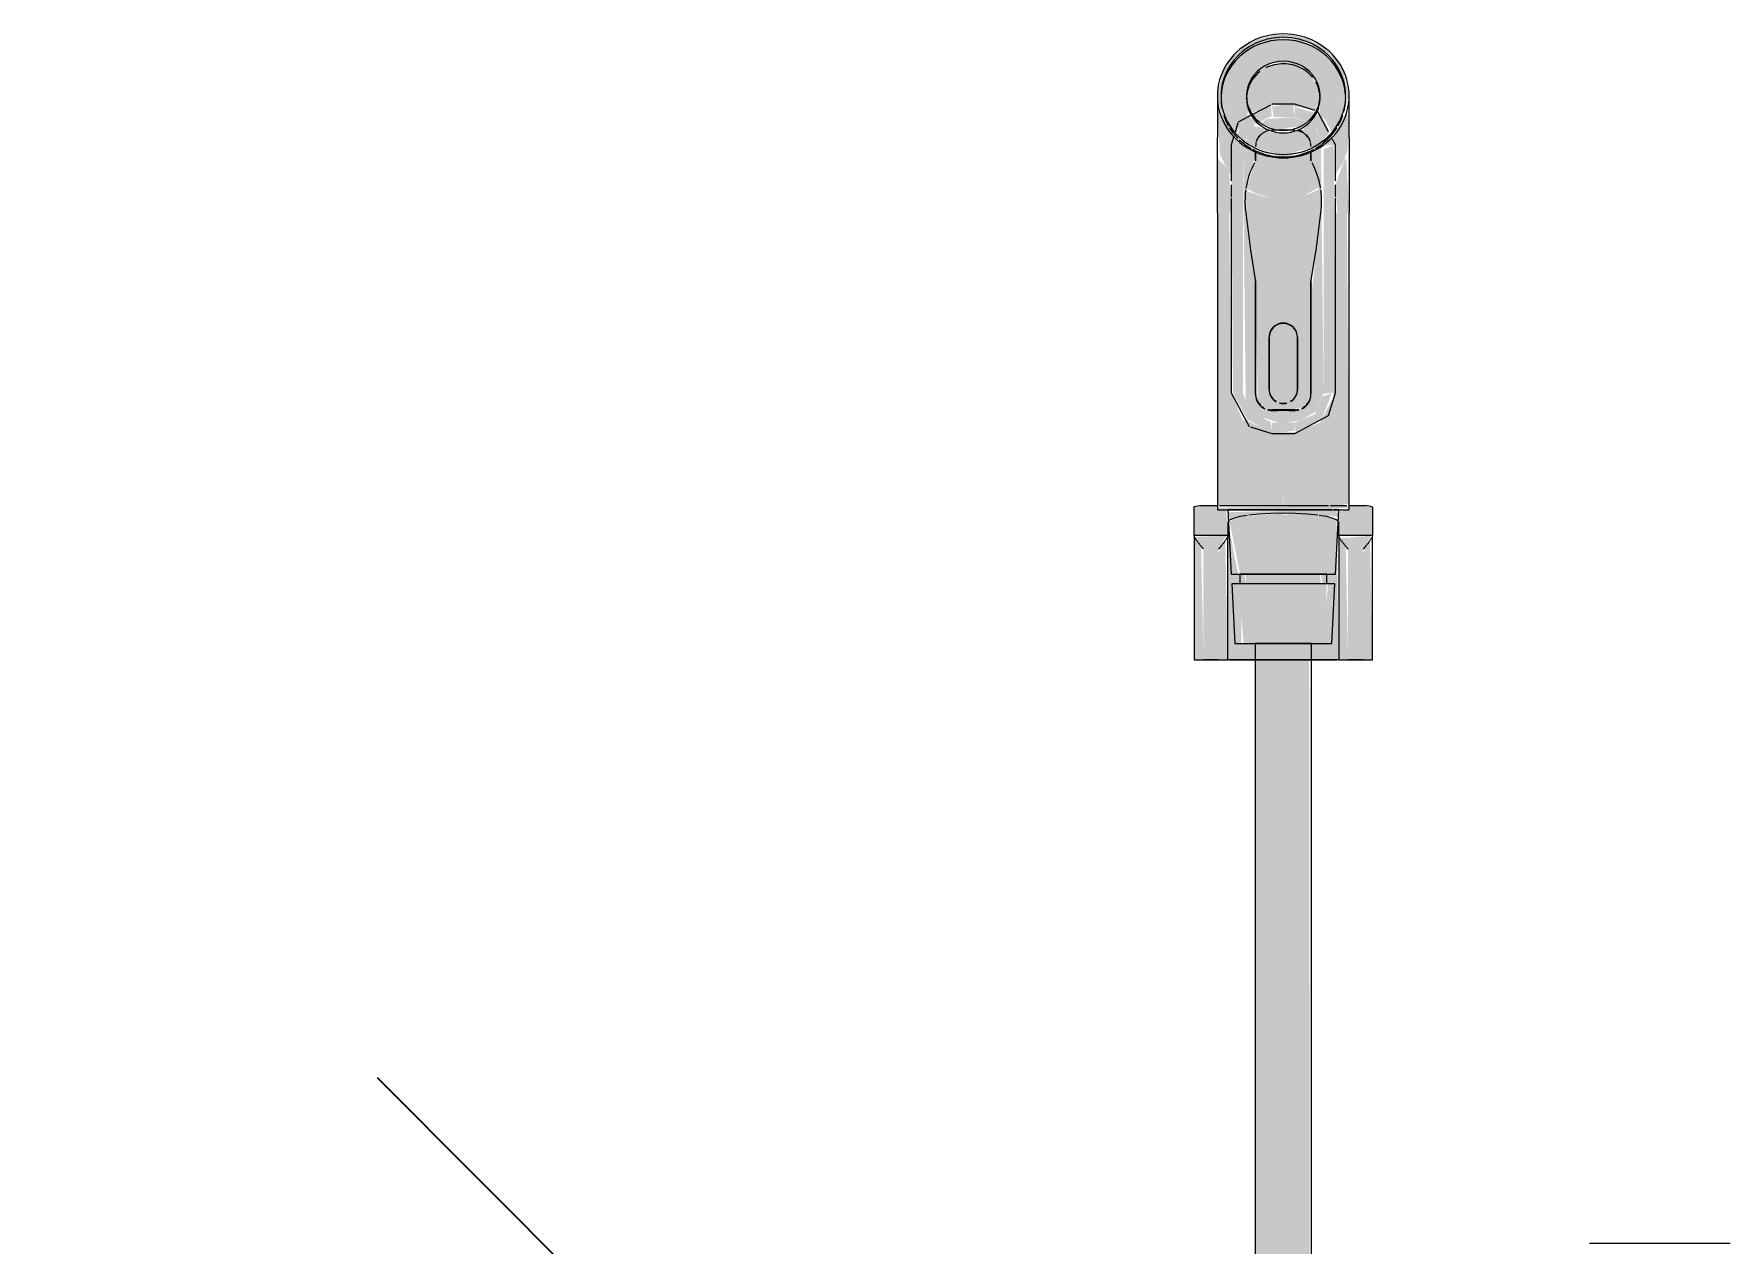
# Model space of a CAD drawing. Header units: metres. Extents: x 147 to 427, y -16 to 162.
# Drawn here: x 390.6905 to 391.0509, y 0.5443 to 0.8011 of the extents above; entities that cross this region are included whole.
import ezdxf

# ---------------------------------------------------------------- set-up
doc = ezdxf.new("R2010")
doc.units = ezdxf.units.M
for name, color, linetype, lineweight in [('A-ANNO-DIMS', 7, 'Continuous', 5), ('A-ANNO-DIMS-50', 7, 'Continuous', 5), ('P-SANR-FIXT', 7, 'Continuous', 5)]:
    doc.layers.add(name, color=color, linetype=linetype, lineweight=lineweight)
doc.styles.add('Century Gothic', font='GOTHIC.TTF', dxfattribs={"height": 0.05})
doc.dimstyles.new('Setores_1_mm', dxfattribs={"dimscale": 0.3048, "dimtxt": 0.052208, "dimasz": 0.520833, "dimexe": 0.393701, "dimexo": 0.246063, "dimgap": 0.287073, "dimtad": 1, "dimrnd": 0.01, "dimzin": 0, "dimdsep": 46, "dimtxsty": 'Century Gothic', "dimblk1": 'OBLIQUE', "dimblk2": 'OBLIQUE', "dimsah": 1, "dimcen": 0.09, "dimazin": 0, "dimtfac": 1, "dimtdec": 4, "dimtix": 1, "dimtmove": 0, "dimatfit": 3, "dimfxl": 1, "dimtvp": 1, "dimtolj": 1, "dimtzin": 0, "dimarcsym": 2})

# ---------------------------------------------------------------- blocks, each defined once
blk = doc.blocks.new('UT_Ducha higiênica - UT_Ducha higiênica-V227-HH')
at = {"layer": 'P-SANR-FIXT', "true_color": 0xf0f1f7, "transparency": 33554598}
h = blk.add_hatch(color=7, dxfattribs=at)
h.paths.add_polyline_path([(-162.22966, 0.77477), (-162.22425, 0.77591), (-162.22707, 0.7753), (-162.23168, 0.77523), (-162.23429, 0.77587), (-162.23085, 0.77492)])
h.paths.add_polyline_path([(-162.23997, 0.77913), (-162.23999, 0.77981), (-162.24178, 0.7827), (-162.24257, 0.78509), (-162.2427, 0.78931), (-162.24236, 0.79133), (-162.24004, 0.79547), (-162.23747, 0.79783), (-162.2344, 0.79943), (-162.23168, 0.80011), (-162.22764, 0.80011), (-162.22464, 0.79932), (-162.22132, 0.79745), (-162.21976, 0.79606), (-162.21797, 0.79363), (-162.21662, 0.78931), (-162.21643, 0.78741), (-162.21754, 0.7827), (-162.21566, 0.78793), (-162.21688, 0.79301), (-162.2182, 0.79532), (-162.22108, 0.79818), (-162.22425, 0.79994), (-162.22764, 0.80083), (-162.2317, 0.80083), (-162.23518, 0.79989), (-162.23823, 0.79818), (-162.24039, 0.79621), (-162.24244, 0.79301), (-162.24347, 0.78931), (-162.24359, 0.78741), (-162.24244, 0.78284), (-162.24064, 0.77995), (-162.23999, 0.77915)])
h.paths.add_polyline_path([(-162.23644, 0.7843), (-162.23168, 0.78599), (-162.226, 0.78551), (-162.22289, 0.78476), (-162.22191, 0.78746), (-162.22211, 0.78886), (-162.22351, 0.79184), (-162.22575, 0.79377), (-162.22966, 0.79475), (-162.23357, 0.79377), (-162.23643, 0.79108), (-162.23742, 0.78776), (-162.23655, 0.78471)])
for points in [[(-162.23902, 0.79621), (-162.23496, 0.7987), (-162.23168, 0.7996), (-162.22764, 0.7996), (-162.22436, 0.7987), (-162.22172, 0.79723), (-162.22623, 0.79994), (-162.23191, 0.80008), (-162.23518, 0.79912), (-162.23747, 0.79783), (-162.23902, 0.79672)], [(-162.22878, 0.78343), (-162.22724, 0.78343), (-162.22764, 0.78599), (-162.23208, 0.78569), (-162.23168, 0.78343), (-162.23079, 0.78343)], [(-162.23512, 0.78218), (-162.23472, 0.78266), (-162.23583, 0.78301), (-162.23518, 0.78222)], [(-162.23261, 0.78068), (-162.22764, 0.78075), (-162.22551, 0.78123), (-162.22508, 0.78222), (-162.22778, 0.78083), (-162.23309, 0.78138), (-162.23279, 0.78075)], [(-162.2242, 0.78218), (-162.22289, 0.78374), (-162.22352, 0.78374), (-162.22425, 0.7822)], [(-162.23799, 0.77788), (-162.23831, 0.77862), (-162.23822, 0.77805)], [(-162.22133, 0.77788), (-162.21952, 0.77957), (-162.21995, 0.77956), (-162.22136, 0.77796)], [(-162.23822, 0.72468), (-162.23822, 0.77731), (-162.24072, 0.77734), (-162.24034, 0.72477), (-162.23887, 0.72468)], [(-162.2211, 0.72468), (-162.2186, 0.72488), (-162.21893, 0.77742), (-162.2211, 0.77664), (-162.2211, 0.72468)], [(-162.22966, 0.7165), (-162.22724, 0.71685), (-162.22724, 0.71856), (-162.23208, 0.71856), (-162.23208, 0.7165), (-162.23058, 0.7165)], [(-162.22232, 0.7), (-162.21566, 0.70048), (-162.21614, 0.70094), (-162.24366, 0.70048), (-162.24318, 0.7), (-162.22239, 0.7)], [(-162.24108, 0.69783), (-162.23798, 0.69872), (-162.23228, 0.69925), (-162.22232, 0.69888), (-162.21812, 0.69858), (-162.21818, 0.7), (-162.24136, 0.69953), (-162.24109, 0.69788)], [(-162.24143, 0.66817), (-162.23566, 0.66817), (-162.23571, 0.67161), (-162.23857, 0.67161), (-162.23857, 0.68434), (-162.23765, 0.68434), (-162.23798, 0.68639), (-162.23926, 0.6865), (-162.24143, 0.69738), (-162.24143, 0.68639)], [(-162.21946, 0.66817), (-162.21789, 0.66817), (-162.21831, 0.69738), (-162.22046, 0.68639), (-162.22167, 0.68639), (-162.22134, 0.68434), (-162.22017, 0.68434), (-162.22124, 0.67161), (-162.22366, 0.67161), (-162.22366, 0.66817), (-162.22008, 0.66817)], [(-162.24862, 0.66817), (-162.24662, 0.66817), (-162.24713, 0.6923), (-162.24862, 0.69391), (-162.24862, 0.69092)], [(-162.24343, 0.66817), (-162.24143, 0.66817), (-162.24198, 0.69351), (-162.24343, 0.69092)], [(-162.21789, 0.66817), (-162.21589, 0.66817), (-162.21641, 0.6923), (-162.21789, 0.69391), (-162.21789, 0.69092)], [(-162.2127, 0.66817), (-162.2107, 0.66817), (-162.21126, 0.69351), (-162.2127, 0.69092)], [(-162.24343, 0.66817), (-162.24343, 0.69166), (-162.24662, 0.69166), (-162.24662, 0.66817)], [(-162.2127, 0.66817), (-162.2127, 0.69166), (-162.21589, 0.69166), (-162.21589, 0.66817)], [(-162.23765, 0.68434), (-162.22966, 0.68434), (-162.22966, 0.68639), (-162.23765, 0.68639)], [(-162.22542, 0.68434), (-162.22167, 0.68434), (-162.22192, 0.68639), (-162.22966, 0.68639), (-162.22964, 0.68434), (-162.22543, 0.68434)]]:
    blk.add_hatch(color=7, dxfattribs=at).paths.add_polyline_path(points)
h = blk.add_hatch(color=7, dxfattribs=at)
h.paths.add_polyline_path([(-162.22966, 0.77549), (-162.22414, 0.77673), (-162.22378, 0.77731), (-162.22425, 0.77903), (-162.22604, 0.78051), (-162.22724, 0.78048), (-162.22966, 0.78007), (-162.23381, 0.78029), (-162.23524, 0.77862), (-162.23554, 0.77687), (-162.23096, 0.77565), (-162.22986, 0.77551)])
h.paths.add_polyline_path([(-162.23966, 0.77992), (-162.23747, 0.7839), (-162.23685, 0.78471), (-162.23747, 0.78741), (-162.23643, 0.7916), (-162.233, 0.7945), (-162.23149, 0.79502), (-162.22623, 0.79447), (-162.22469, 0.79329), (-162.22262, 0.79063), (-162.22185, 0.78741), (-162.22193, 0.78393), (-162.22089, 0.78301), (-162.21933, 0.78032), (-162.21754, 0.78321), (-162.21688, 0.78471), (-162.21669, 0.78931), (-162.21718, 0.79133), (-162.21891, 0.7945), (-162.22172, 0.79723), (-162.22436, 0.7987), (-162.22764, 0.7996), (-162.23168, 0.7996), (-162.23518, 0.79861), (-162.2376, 0.79723), (-162.24041, 0.7945), (-162.24112, 0.79363), (-162.24263, 0.78931), (-162.24282, 0.78741), (-162.24178, 0.78321), (-162.23999, 0.78032)])
h = blk.add_hatch(color=7, dxfattribs=at)
h.paths.add_polyline_path([(-162.22966, 0.77498), (-162.2243, 0.77615), (-162.22658, 0.77587), (-162.23168, 0.77574), (-162.23518, 0.77673), (-162.23064, 0.7751)])
h.paths.add_polyline_path([(-162.2398, 0.77957), (-162.23999, 0.78032), (-162.24178, 0.78321), (-162.2425, 0.78509), (-162.24161, 0.78231), (-162.23999, 0.77981)])
h.paths.add_polyline_path([(-162.21952, 0.77957), (-162.21754, 0.7827), (-162.21677, 0.78495), (-162.21754, 0.78321), (-162.21933, 0.78032), (-162.21966, 0.77992)])
h.paths.add_polyline_path([(-162.23742, 0.78776), (-162.23643, 0.79108), (-162.2335, 0.7938), (-162.22966, 0.79475), (-162.22575, 0.79377), (-162.22289, 0.79108), (-162.22414, 0.79276), (-162.22696, 0.79475), (-162.22764, 0.79502), (-162.23309, 0.79447), (-162.23463, 0.79329), (-162.23692, 0.79048), (-162.23747, 0.78793)])
h = blk.add_hatch(color=7, dxfattribs=at)
h.paths.add_polyline_path([(-162.23822, 0.77731), (-162.23839, 0.77817), (-162.23999, 0.77909), (-162.24039, 0.77742), (-162.23887, 0.77732)])
h.paths.add_polyline_path([(-162.23783, 0.77827), (-162.23576, 0.78192), (-162.23525, 0.7823), (-162.23721, 0.784), (-162.23843, 0.78301), (-162.23937, 0.77956), (-162.23819, 0.77853)])
h.paths.add_polyline_path([(-162.23449, 0.78244), (-162.23208, 0.7837), (-162.23239, 0.78587), (-162.23605, 0.7839), (-162.23469, 0.78262)])
h = blk.add_hatch(color=7, dxfattribs=at)
h.paths.add_polyline_path([(-162.22966, 0.76592), (-162.22966, 0.77477), (-162.23375, 0.7754), (-162.23554, 0.7761), (-162.23571, 0.77367), (-162.23749, 0.76827), (-162.23554, 0.76724), (-162.2324, 0.76625)])
h.paths.add_polyline_path([(-162.24072, 0.7712), (-162.24018, 0.77862), (-162.24039, 0.77964), (-162.24244, 0.78284), (-162.24326, 0.78509), (-162.24366, 0.78452), (-162.24311, 0.77551), (-162.24144, 0.77207)])
h = blk.add_hatch(color=7, dxfattribs=at)
h.paths.add_polyline_path([(-162.22863, 0.71856), (-162.22588, 0.71911), (-162.22266, 0.72091), (-162.2211, 0.72483), (-162.22168, 0.77763), (-162.22378, 0.7754), (-162.22361, 0.77367), (-162.22179, 0.76737), (-162.22206, 0.76009), (-162.22378, 0.74479), (-162.22425, 0.72296), (-162.22615, 0.72143), (-162.22724, 0.72124), (-162.23381, 0.7217), (-162.23507, 0.72296), (-162.23554, 0.72468), (-162.2358, 0.75006), (-162.23761, 0.76478), (-162.23719, 0.76969), (-162.23554, 0.7754), (-162.236, 0.77653), (-162.23822, 0.77731), (-162.23765, 0.7233), (-162.23643, 0.72035), (-162.23069, 0.71856), (-162.22966, 0.71856)])
h.paths.add_polyline_path([(-162.23554, 0.77687), (-162.23507, 0.77903), (-162.23328, 0.78051), (-162.23309, 0.78087), (-162.23643, 0.78164), (-162.23765, 0.77815), (-162.23602, 0.77706)])
h.paths.add_polyline_path([(-162.22378, 0.77687), (-162.22149, 0.77827), (-162.22304, 0.7817), (-162.22425, 0.78214), (-162.22575, 0.78039), (-162.2248, 0.77974), (-162.22388, 0.778), (-162.22378, 0.77716)])
h.paths.add_polyline_path([(-162.23168, 0.78083), (-162.22659, 0.7814), (-162.22475, 0.7824), (-162.22764, 0.78343), (-162.23311, 0.78301), (-162.23426, 0.78222), (-162.23225, 0.78106), (-162.23208, 0.78099)])
h = blk.add_hatch(color=7, dxfattribs=at)
h.paths.add_polyline_path([(-162.22966, 0.76592), (-162.22604, 0.76636), (-162.22182, 0.76861), (-162.22213, 0.76969), (-162.22378, 0.7754), (-162.22425, 0.77591), (-162.228, 0.77498), (-162.22966, 0.77477), (-162.22966, 0.76625)])
h.paths.add_polyline_path([(-162.2186, 0.7712), (-162.21701, 0.77369), (-162.21605, 0.77626), (-162.21566, 0.78135), (-162.21614, 0.78452), (-162.21868, 0.77995), (-162.21914, 0.77862), (-162.2186, 0.77671), (-162.2186, 0.77249)])
h = blk.add_hatch(color=7, dxfattribs=at)
h.paths.add_polyline_path([(-162.2211, 0.77731), (-162.2187, 0.77752), (-162.21993, 0.77908), (-162.2211, 0.77732)])
h.paths.add_polyline_path([(-162.22149, 0.77827), (-162.21976, 0.78017), (-162.22159, 0.7838), (-162.22292, 0.78371), (-162.224, 0.7821), (-162.22265, 0.78106), (-162.22159, 0.7785)])
h.paths.add_polyline_path([(-162.22475, 0.7824), (-162.2236, 0.78361), (-162.22312, 0.78439), (-162.22724, 0.78551), (-162.22724, 0.78343), (-162.22555, 0.78273)])
h = blk.add_hatch(color=7, dxfattribs=at)
h.paths.add_polyline_path([(-162.24364, 0.7631), (-162.24072, 0.7631), (-162.24114, 0.7717), (-162.24208, 0.77316), (-162.24302, 0.77401), (-162.24362, 0.77475), (-162.24362, 0.76625)])
h.paths.add_polyline_path([(-162.23317, 0.7631), (-162.22966, 0.7631), (-162.22966, 0.76592), (-162.23357, 0.76647), (-162.23752, 0.76768), (-162.23749, 0.7631), (-162.23328, 0.7631)])
h = blk.add_hatch(color=7, dxfattribs=at)
h.paths.add_polyline_path([(-162.23554, 0.77635), (-162.23602, 0.77706), (-162.236, 0.77653)])
h.paths.add_polyline_path([(-162.22378, 0.77635), (-162.22133, 0.77788), (-162.22159, 0.7782), (-162.22378, 0.77653)])
h = blk.add_hatch(color=7, dxfattribs=at)
h.paths.add_polyline_path([(-162.22183, 0.7631), (-162.22167, 0.7631), (-162.22183, 0.76827), (-162.22354, 0.76734), (-162.22692, 0.76625), (-162.22966, 0.76592), (-162.22966, 0.7631), (-162.22266, 0.7631)])
h.paths.add_polyline_path([(-162.21754, 0.7631), (-162.21568, 0.7631), (-162.21621, 0.77391), (-162.21649, 0.77487), (-162.2186, 0.76903), (-162.21818, 0.7631), (-162.21778, 0.7631)])
h = blk.add_hatch(color=7, dxfattribs=at)
h.paths.add_polyline_path([(-162.24319, 0.70094), (-162.22966, 0.70094), (-162.22966, 0.7165), (-162.23328, 0.71706), (-162.23831, 0.71913), (-162.24072, 0.72488), (-162.24114, 0.7631), (-162.24364, 0.7631), (-162.24343, 0.70094)])
h.paths.add_polyline_path([(-162.23208, 0.72124), (-162.22966, 0.72124), (-162.22966, 0.7631), (-162.23765, 0.7631), (-162.23554, 0.74479), (-162.23507, 0.72296), (-162.23317, 0.72143), (-162.23228, 0.72126)])
h = blk.add_hatch(color=7, dxfattribs=at)
h.paths.add_polyline_path([(-162.21868, 0.72483), (-162.21899, 0.72466), (-162.21871, 0.72478)])
h.paths.add_polyline_path([(-162.21754, 0.70094), (-162.21566, 0.70142), (-162.21614, 0.7631), (-162.2186, 0.7631), (-162.21901, 0.72403), (-162.22188, 0.71852), (-162.22724, 0.7165), (-162.22966, 0.7165), (-162.22961, 0.70094), (-162.21778, 0.70094)])
h.paths.add_polyline_path([(-162.22848, 0.72124), (-162.22551, 0.7217), (-162.22425, 0.72296), (-162.22378, 0.72468), (-162.22352, 0.75006), (-162.22183, 0.7631), (-162.22966, 0.7631), (-162.22966, 0.72124)])
h = blk.add_hatch(color=7, dxfattribs=at)
h.paths.add_polyline_path([(-162.23208, 0.7163), (-162.23798, 0.71961), (-162.2366, 0.71817), (-162.23228, 0.71638)])
h.paths.add_polyline_path([(-162.23208, 0.7165), (-162.23228, 0.71864), (-162.23666, 0.72091), (-162.23822, 0.72468), (-162.24033, 0.72466), (-162.237, 0.71878), (-162.23228, 0.71659)])
h = blk.add_hatch(color=7, dxfattribs=at)
h.paths.add_polyline_path([(-162.22159, 0.71911), (-162.21933, 0.72474), (-162.22134, 0.7241), (-162.22289, 0.72035), (-162.22724, 0.71856), (-162.22704, 0.71659), (-162.22167, 0.71908)])
h.paths.add_polyline_path([(-162.22724, 0.7163), (-162.22083, 0.71958), (-162.22159, 0.71911), (-162.22704, 0.7164)])
h = blk.add_hatch(color=7, dxfattribs=at)
h.paths.add_polyline_path([(-162.24154, 0.69464), (-162.24143, 0.69464), (-162.24178, 0.7), (-162.24366, 0.70048), (-162.24366, 0.70094), (-162.24862, 0.70061), (-162.24862, 0.69464), (-162.24178, 0.69464)])
h.paths.add_polyline_path([(-162.21764, 0.69464), (-162.2107, 0.69464), (-162.2107, 0.70061), (-162.21566, 0.70094), (-162.21614, 0.7), (-162.21796, 0.69953), (-162.21789, 0.69738), (-162.21778, 0.69464)])
h = blk.add_hatch(color=7, dxfattribs=at)
h.paths.add_polyline_path([(-162.22967, 0.66817), (-162.22966, 0.66817), (-162.22966, 0.68434), (-162.23915, 0.68434), (-162.23808, 0.67161), (-162.23566, 0.67161), (-162.23543, 0.66817), (-162.23067, 0.66817)])
h.paths.add_polyline_path([(-162.23266, 0.68639), (-162.22966, 0.68639), (-162.22966, 0.6993), (-162.23886, 0.69858), (-162.24103, 0.69751), (-162.23886, 0.68639), (-162.23271, 0.68639)])
h = blk.add_hatch(color=7, dxfattribs=at)
h.paths.add_polyline_path([(-162.22447, 0.66817), (-162.22366, 0.66817), (-162.22361, 0.67161), (-162.22075, 0.67161), (-162.22046, 0.68434), (-162.22966, 0.68434), (-162.22966, 0.66817), (-162.22455, 0.66817)])
h.paths.add_polyline_path([(-162.22686, 0.68639), (-162.22006, 0.6865), (-162.21829, 0.69786), (-162.22134, 0.69872), (-162.22704, 0.69925), (-162.22966, 0.69894), (-162.22963, 0.68639), (-162.22704, 0.68639)])
h = blk.add_hatch(color=7, dxfattribs=at)
h.paths.add_polyline_path([(-162.24343, 0.69166), (-162.24178, 0.69453), (-162.24854, 0.69426), (-162.24662, 0.69166)])
h.paths.add_polyline_path([(-162.2127, 0.69166), (-162.21098, 0.69453), (-162.21765, 0.69398), (-162.21589, 0.69166)])
at = {"layer": 'P-SANR-FIXT', "true_color": 0xf4f4f4, "transparency": 33554598}
h = blk.add_hatch(color=7, dxfattribs=at)
h.paths.add_polyline_path([(-162.23566, 0.1), (-162.22366, 0.1), (-162.22421, 0.1875), (-162.23566, 0.1875), (-162.23566, 0.12592)])
h.paths.add_polyline_path([(-162.2249, 0.2125), (-162.22366, 0.2125), (-162.22417, 0.66817), (-162.23566, 0.66817), (-162.23531, 0.2125), (-162.22542, 0.2125)])
at = {"layer": 'P-SANR-FIXT'}
for p, q in [((-162.24366, 0.78793), (-162.24366, 0.77907)), ((-162.23747, 0.78793), (-162.23747, 0.78741)), ((-162.22185, 0.78741), (-162.22185, 0.78793)), ((-162.21566, 0.77907), (-162.21566, 0.78793)), ((-162.23208, 0.78075), (-162.22724, 0.78075)), ((-162.24366, 0.7631), (-162.24366, 0.7)), ((-162.21566, 0.7), (-162.21566, 0.7631)), ((-162.24862, 0.69464), (-162.24862, 0.70061)), ((-162.24662, 0.70094), (-162.24366, 0.70094)), ((-162.24366, 0.7), (-162.22966, 0.7)), ((-162.24143, 0.7), (-162.24072, 0.68639)), ((-162.22966, 0.7), (-162.21566, 0.7)), ((-162.2186, 0.68639), (-162.21789, 0.7)), ((-162.21566, 0.70094), (-162.2127, 0.70094)), ((-162.2107, 0.70061), (-162.2107, 0.69464)), ((-162.24114, 0.69781), (-162.24143, 0.69738)), ((-162.24143, 0.69738), (-162.24143, 0.69464)), ((-162.21789, 0.69738), (-162.21818, 0.69781)), ((-162.21789, 0.69464), (-162.21789, 0.69738)), ((-162.24862, 0.69464), (-162.24862, 0.69459)), ((-162.24862, 0.69464), (-162.24143, 0.69464)), ((-162.24862, 0.69453), (-162.24862, 0.66817)), ((-162.24143, 0.69459), (-162.24143, 0.69464)), ((-162.24143, 0.66817), (-162.24143, 0.69453)), ((-162.21789, 0.69464), (-162.21789, 0.69459)), ((-162.21789, 0.69464), (-162.2107, 0.69464)), ((-162.21789, 0.69453), (-162.21789, 0.66817)), ((-162.2107, 0.69459), (-162.2107, 0.69464)), ((-162.2107, 0.66817), (-162.2107, 0.69453)), ((-162.24072, 0.68639), (-162.22966, 0.68639)), ((-162.23888, 0.68639), (-162.23888, 0.68434)), ((-162.22966, 0.68639), (-162.22008, 0.68639)), ((-162.22044, 0.68434), (-162.22044, 0.68639)), ((-162.22008, 0.68639), (-162.2186, 0.68639)), ((-162.24062, 0.68434), (-162.23995, 0.67161)), ((-162.22966, 0.68434), (-162.24062, 0.68434)), ((-162.2187, 0.68434), (-162.22966, 0.68434)), ((-162.21937, 0.67161), (-162.2187, 0.68434)), ((-162.23995, 0.67161), (-162.22966, 0.67161)), ((-162.23566, 0.67161), (-162.23566, 0.1)), ((-162.22966, 0.67161), (-162.21937, 0.67161)), ((-162.22366, 0.1), (-162.22366, 0.67161)), ((-162.24862, 0.66817), (-162.24662, 0.66817)), ((-162.24343, 0.66817), (-162.24662, 0.66817)), ((-162.24343, 0.66817), (-162.24143, 0.66817)), ((-162.23567, 0.66817), (-162.24143, 0.66817)), ((-162.21789, 0.66817), (-162.22365, 0.66817)), ((-162.21789, 0.66817), (-162.21589, 0.66817)), ((-162.2127, 0.66817), (-162.21589, 0.66817)), ((-162.2127, 0.66817), (-162.2107, 0.66817)), ((-162.16458, 0.54431), (-162.14966, 0.54431)), ((-162.14966, 0.54431), (-162.13474, 0.54431))]:
    blk.add_line(p, q, dxfattribs=at)
at = {"layer": 'P-SANR-FIXT', "color": 253, "true_color": 0x9c9ca0}
for p, q in [((-162.2324, 0.78597), (-162.23609, 0.78401)), ((-162.22724, 0.78614), (-162.23208, 0.78614)), ((-162.22381, 0.78509), (-162.22724, 0.78614)), ((-162.23929, 0.78219), (-162.2399, 0.78021)), ((-162.23646, 0.78382), (-162.23925, 0.78234)), ((-162.22286, 0.78481), (-162.22379, 0.78509)), ((-162.22008, 0.7803), (-162.22241, 0.78467)), ((-162.24016, 0.77936), (-162.24072, 0.77752)), ((-162.2186, 0.77752), (-162.21941, 0.77905)), ((-162.24072, 0.77752), (-162.24072, 0.76988)), ((-162.23554, 0.77731), (-162.23554, 0.77721)), ((-162.23554, 0.77413), (-162.23554, 0.7761)), ((-162.23554, 0.7757), (-162.23554, 0.77413)), ((-162.22378, 0.7761), (-162.22378, 0.77413)), ((-162.22378, 0.77413), (-162.22378, 0.7757)), ((-162.2186, 0.76988), (-162.2186, 0.77752)), ((-162.24072, 0.76903), (-162.24072, 0.76648)), ((-162.2186, 0.76648), (-162.2186, 0.76903)), ((-162.24072, 0.76625), (-162.24072, 0.72488)), ((-162.2186, 0.72488), (-162.2186, 0.76625)), ((-162.23554, 0.74841), (-162.23554, 0.72451)), ((-162.23554, 0.72468), (-162.23554, 0.74841)), ((-162.22378, 0.72451), (-162.22378, 0.74841)), ((-162.22378, 0.74841), (-162.22378, 0.72468)), ((-162.23268, 0.73668), (-162.23268, 0.73659)), ((-162.23268, 0.72567), (-162.23268, 0.73668)), ((-162.23268, 0.73659), (-162.23268, 0.72559)), ((-162.22664, 0.73659), (-162.22664, 0.73668)), ((-162.22664, 0.73668), (-162.22664, 0.72567)), ((-162.22664, 0.72559), (-162.22664, 0.73659)), ((-162.24072, 0.72488), (-162.23691, 0.71773)), ((-162.22724, 0.72124), (-162.23208, 0.72124)), ((-162.23208, 0.72114), (-162.23088, 0.72115)), ((-162.23084, 0.72115), (-162.22966, 0.72116)), ((-162.22966, 0.72116), (-162.22848, 0.72115)), ((-162.22844, 0.72115), (-162.22724, 0.72114)), ((-162.2366, 0.71764), (-162.23208, 0.71626)), ((-162.23208, 0.71626), (-162.22724, 0.71626)), ((-162.24366, 0.7), (-162.24178, 0.7)), ((-162.24318, 0.70094), (-162.2418, 0.70094)), ((-162.24178, 0.70094), (-162.23959, 0.70094)), ((-162.22966, 0.7), (-162.24143, 0.7)), ((-162.23956, 0.70094), (-162.2367, 0.70094)), ((-162.23666, 0.70094), (-162.23333, 0.70094)), ((-162.23328, 0.70094), (-162.22971, 0.70094)), ((-162.21933, 0.7), (-162.22966, 0.7)), ((-162.22961, 0.70094), (-162.22604, 0.70094)), ((-162.22599, 0.70094), (-162.22266, 0.70094)), ((-162.22262, 0.70094), (-162.22008, 0.70094)), ((-162.21973, 0.70094), (-162.21754, 0.70094)), ((-162.21789, 0.7), (-162.21894, 0.7)), ((-162.21754, 0.7), (-162.21566, 0.7)), ((-162.21752, 0.70094), (-162.21614, 0.70094)), ((-162.24862, 0.66817), (-162.24662, 0.66817)), ((-162.24662, 0.66817), (-162.24343, 0.66817)), ((-162.24103, 0.66817), (-162.23566, 0.66817)), ((-162.22366, 0.66817), (-162.21829, 0.66817)), ((-162.21589, 0.66817), (-162.2127, 0.66817)), ((-162.2127, 0.66817), (-162.2107, 0.66817))]:
    blk.add_line(p, q, dxfattribs=at)
at = {"layer": 'P-SANR-FIXT', "color": 254, "true_color": 0xd2d3d8}
for p, q in [((-162.22378, 0.77721), (-162.22378, 0.77731)), ((-162.24862, 0.69459), (-162.24862, 0.69453)), ((-162.21789, 0.69459), (-162.21789, 0.69453))]:
    blk.add_line(p, q, dxfattribs=at)
at = {"layer": 'P-SANR-FIXT', "color": 254, "true_color": 0xd5d5d6}
for p, q in [((-162.24148, 0.7), (-162.22966, 0.7)), ((-162.22966, 0.7), (-162.24143, 0.7)), ((-162.22966, 0.7), (-162.21784, 0.7)), ((-162.21933, 0.7), (-162.22966, 0.7)), ((-162.21789, 0.7), (-162.21894, 0.7))]:
    blk.add_line(p, q, dxfattribs=at)
at = {"layer": 'P-SANR-FIXT', "color": 253, "true_color": 0x9e9e9e}
for p, q in [((-162.22704, 0.69925), (-162.22966, 0.6993)), ((-162.23924, 0.68639), (-162.23814, 0.68639)), ((-162.22966, 0.68639), (-162.23888, 0.68639)), ((-162.22044, 0.68639), (-162.22966, 0.68639)), ((-162.22118, 0.68639), (-162.22008, 0.68639)), ((-162.23812, 0.68434), (-162.23915, 0.68434)), ((-162.22966, 0.68434), (-162.23888, 0.68434)), ((-162.22044, 0.68434), (-162.22966, 0.68434)), ((-162.22017, 0.68434), (-162.2212, 0.68434)), ((-162.23857, 0.67161), (-162.23633, 0.67161)), ((-162.2339, 0.67161), (-162.23566, 0.67161)), ((-162.22966, 0.67161), (-162.2339, 0.67161)), ((-162.22366, 0.67161), (-162.22966, 0.67161)), ((-162.22299, 0.67161), (-162.22075, 0.67161)), ((-162.23489, 0.66817), (-162.23546, 0.66817)), ((-162.23394, 0.66817), (-162.23489, 0.66817)), ((-162.23271, 0.66817), (-162.23394, 0.66817)), ((-162.23123, 0.66817), (-162.23266, 0.66817)), ((-162.22967, 0.66817), (-162.23122, 0.66817)), ((-162.2281, 0.66817), (-162.22966, 0.66817)), ((-162.22666, 0.66817), (-162.22809, 0.66817)), ((-162.22538, 0.66817), (-162.22661, 0.66817)), ((-162.22444, 0.66817), (-162.22538, 0.66817)), ((-162.22386, 0.66817), (-162.22443, 0.66817)), ((-162.16458, 0.54431), (-162.16206, 0.54431)), ((-162.16186, 0.54431), (-162.14966, 0.54431)), ((-162.14966, 0.54431), (-162.13474, 0.54431))]:
    blk.add_line(p, q, dxfattribs=at)
at = {"layer": 'P-SANR-FIXT', "color": 254, "true_color": 0xe5e6ec}
for p, q in [((-162.24143, 0.69453), (-162.24143, 0.69459)), ((-162.2107, 0.69453), (-162.2107, 0.69459))]:
    blk.add_line(p, q, dxfattribs=at)
at = {"layer": 'P-SANR-FIXT', "color": 254, "true_color": 0xd5d5d5}
for p, q in [((-162.23814, 0.68639), (-162.22966, 0.68639)), ((-162.22966, 0.68639), (-162.23765, 0.68639)), ((-162.22966, 0.68639), (-162.22118, 0.68639)), ((-162.22167, 0.68639), (-162.22966, 0.68639)), ((-162.22966, 0.68434), (-162.23812, 0.68434)), ((-162.22966, 0.68434), (-162.23765, 0.68434)), ((-162.22167, 0.68434), (-162.22966, 0.68434)), ((-162.2212, 0.68434), (-162.22966, 0.68434)), ((-162.23614, 0.67161), (-162.22966, 0.67161)), ((-162.22966, 0.67161), (-162.23566, 0.67161)), ((-162.22366, 0.67161), (-162.22966, 0.67161)), ((-162.22966, 0.67161), (-162.22318, 0.67161))]:
    blk.add_line(p, q, dxfattribs=at)
at = {"layer": 'P-SANR-FIXT', "color": 254, "true_color": 0xd3d4d7}
for p, q in [((-162.23546, 0.66817), (-162.23486, 0.66817)), ((-162.23486, 0.66817), (-162.23391, 0.66817)), ((-162.2339, 0.66817), (-162.23271, 0.66817)), ((-162.23266, 0.66817), (-162.23122, 0.66817)), ((-162.23121, 0.66817), (-162.22967, 0.66817)), ((-162.22966, 0.66817), (-162.22811, 0.66817)), ((-162.2281, 0.66817), (-162.22666, 0.66817)), ((-162.22661, 0.66817), (-162.22542, 0.66817)), ((-162.22541, 0.66817), (-162.22447, 0.66817)), ((-162.22446, 0.66817), (-162.22387, 0.66817))]:
    blk.add_line(p, q, dxfattribs=at)
at = {"layer": 'P-SANR-FIXT', "flags": 128}
for points in [[(-162.24366, 0.7631), (-162.24366, 0.77401), (-162.24366, 0.77907)], [(-162.21566, 0.77907), (-162.21566, 0.77161), (-162.21566, 0.7631)], [(-162.24862, 0.70061), (-162.24856, 0.70068), (-162.24842, 0.70075), (-162.24818, 0.70082), (-162.24786, 0.70087), (-162.24748, 0.70091), (-162.24706, 0.70093), (-162.24662, 0.70094)], [(-162.2127, 0.70094), (-162.21226, 0.70093), (-162.21184, 0.70091), (-162.21146, 0.70087), (-162.21114, 0.70082), (-162.2109, 0.70075), (-162.21076, 0.70068), (-162.2107, 0.70061)]]:
    blk.add_lwpolyline(points, dxfattribs=at)
at = {"layer": 'P-SANR-FIXT', "color": 253, "true_color": 0x9c9ca0, "flags": 128}
for points in [[(-162.23765, 0.7631), (-162.23662, 0.75519), (-162.23554, 0.74841)], [(-162.22378, 0.74841), (-162.2227, 0.75519), (-162.22167, 0.7631)], [(-162.22724, 0.71626), (-162.22007, 0.72006), (-162.2186, 0.72488)]]:
    blk.add_lwpolyline(points, dxfattribs=at)
at = {"layer": 'P-SANR-FIXT', "color": 253, "true_color": 0x9e9e9e, "flags": 128}
for points in [[(-162.22966, 0.6993), (-162.23228, 0.69925), (-162.23477, 0.69911), (-162.237, 0.69888)], [(-162.22232, 0.69888), (-162.22455, 0.69911), (-162.22704, 0.69925)], [(-162.2373, 0.69884), (-162.23886, 0.69858), (-162.24027, 0.69821), (-162.2411, 0.69783)], [(-162.21822, 0.69783), (-162.21905, 0.69821), (-162.22046, 0.69858), (-162.22202, 0.69884)]]:
    blk.add_lwpolyline(points, dxfattribs=at)
at = {"layer": 'P-SANR-FIXT'}
for centre, major_axis, start_param, end_param in [((-162.22966, 0.78793), (0.014, 0), 1.570796, 4.712389), ((-162.22966, 0.78793), (0.01323, 0), 0, 3.141593), ((-162.22966, 0.78793), (-0.014, 0), 1.570796, 4.712389), ((-162.22966, 0.78741), (0.01323, 0), 0.020863, 3.12073), ((-162.22966, 0.78793), (0.00781, 0), 0, 3.141593), ((-162.22966, 0.78741), (0.00781, 0), 0.138962, 0.384637), ((-162.22966, 0.78793), (-0.01323, 0), 0, 3.141593), ((-162.22966, 0.78793), (0.00781, 0), 3.141593, 6.283185), ((-162.22966, 0.78741), (0.00781, 0), 3.141593, 6.283185)]:
    blk.add_ellipse(centre, major_axis=major_axis, ratio=0.939693, start_param=start_param, end_param=end_param, dxfattribs=at)
at = {"layer": 'P-SANR-FIXT', "color": 253, "true_color": 0x9c9ca0}
for centre, major_axis, ratio, start_param, end_param in [((-162.22966, 0.78741), (0.00781, 0), 0.939693, 2.25923, 3.050028), ((-162.22966, 0.78741), (0.00781, 0), 0.939693, 1.570796, 2.067576), ((-162.22966, 0.78741), (0.00781, 0), 0.939693, 0.653091, 1.308997), ((-162.22966, 0.78741), (0.00781, 0), 0.939693, 0.384637, 0.488256), ((-162.22966, 0.78741), (0.01323, 0), 0.939693, 3.141593, 3.330751), ((-162.22966, 0.78741), (0.00781, 0), 0.939693, 0.035343, 0.138962), ((-162.22966, 0.78741), (0.01323, 0), 0.939693, 6.06169, 6.283185), ((-162.22966, 0.78741), (0.01323, 0), 0.939693, 3.439365, 3.629056), ((-162.22966, 0.78741), (0.01323, 0), 0.939693, 5.795722, 5.985413), ((-162.22966, 0.78741), (0.01323, 0), 0.939693, 3.665191, 3.897486), ((-162.22966, 0.78741), (0.01323, 0), 0.939693, 3.926991, 4.167927), ((-162.23208, 0.77731), (0.00345, 0), 0.996601, 2.356194, 2.879793), ((-162.22724, 0.77731), (0.00345, 0), 0.996601, 1.047198, 1.308997), ((-162.22724, 0.77731), (0.00345, 0), 0.996601, 0.261799, 0.785398), ((-162.22966, 0.78741), (0.01323, 0), 0.939693, 5.256851, 5.497787), ((-162.22966, 0.78741), (0.01323, 0), 0.939693, 5.527292, 5.759587), ((-162.22966, 0.78741), (0.01323, 0), 0.939693, 4.18879, 4.43979), ((-162.23208, 0.77731), (0.00345, 0), 0.996601, 2.93988, 3.141593), ((-162.22966, 0.78741), (0.01323, 0), 0.939693, 4.45059, 4.974188), ((-162.22966, 0.78741), (0.01323, 0), 0.939693, 4.984988, 5.235988), ((-162.22724, 0.77731), (0.00345, 0), 0.996601, 0, 0.201713), ((-162.22966, 0.73659), (0.00302, 0), 0.996601, 2.366713, 3.141593), ((-162.22966, 0.73668), (0.00302, 0), 0.996601, 2.369047, 2.617994), ((-162.22966, 0.73668), (0.00302, 0), 0.996601, 0.785398, 2.356194), ((-162.22966, 0.73659), (0.00302, 0), 0.996601, 0.785398, 2.356194), ((-162.22966, 0.73668), (0.00302, 0), 0.996601, 0, 0.772546), ((-162.22966, 0.73659), (0.00302, 0), 0.996601, 0, 0.774879), ((-162.22966, 0.73668), (0.00302, 0), 0.996601, 2.617994, 3.141593), ((-162.23208, 0.72468), (0.00345, 0), 0.996601, 3.141593, 3.926991), ((-162.22966, 0.72567), (0.00302, 0), 0.996601, 3.141593, 4.18879), ((-162.22966, 0.72559), (0.00302, 0), 0.996601, 3.141593, 4.18879), ((-162.22966, 0.72559), (0.00302, 0), 0.996601, 5.235988, 6.283185), ((-162.22966, 0.72567), (0.00302, 0), 0.996601, 5.235988, 6.021386), ((-162.22966, 0.72567), (0.00302, 0), 0.996601, 6.021386, 6.283185), ((-162.22724, 0.72468), (0.00345, 0), 0.996601, 5.759587, 6.283185), ((-162.23208, 0.72468), (0.00345, 0), 0.996601, 3.97364, 4.18879), ((-162.23208, 0.72468), (0.00345, 0), 0.996601, 4.45059, 4.712389), ((-162.22966, 0.72567), (0.00302, 0), 0.996601, 4.45059, 4.974188), ((-162.22966, 0.72559), (0.00302, 0), 0.996601, 4.45059, 4.974188), ((-162.22724, 0.72468), (0.00345, 0), 0.996601, 4.712389, 4.974188), ((-162.22724, 0.72468), (0.00345, 0), 0.996601, 5.235988, 5.451138), ((-162.22724, 0.72468), (0.00345, 0), 0.996601, 5.497787, 5.759587)]:
    blk.add_ellipse(centre, major_axis=major_axis, ratio=ratio, start_param=start_param, end_param=end_param, dxfattribs=at)
at = {"layer": 'P-SANR-FIXT', "color": 254, "true_color": 0xd2d3d8}
for major_axis, start_param, end_param in [((0.00781, 0), 1.308997, 1.570796), ((0.01323, 0), 5.497787, 5.525256)]:
    blk.add_ellipse((-162.22966, 0.78741), major_axis=major_axis, ratio=0.939693, start_param=start_param, end_param=end_param, dxfattribs=at)
at = {"layer": 'P-SANR-FIXT', "color": 253, "true_color": 0x9c9ca0}
for points in [[(-162.23482, 0.77926), (-162.23497, 0.77906), (-162.23511, 0.77884), (-162.23522, 0.77861)], [(-162.22572, 0.78024), (-162.22596, 0.78036), (-162.22621, 0.78045), (-162.22646, 0.78051)], [(-162.22506, 0.77982), (-162.22526, 0.77998), (-162.22548, 0.78013), (-162.22572, 0.78024)], [(-162.2241, 0.77862), (-162.22421, 0.77884), (-162.22435, 0.77906), (-162.22451, 0.77926)], [(-162.23546, 0.77792), (-162.23551, 0.77768), (-162.23554, 0.77745), (-162.23554, 0.77721)], [(-162.22378, 0.77721), (-162.22378, 0.77745), (-162.22381, 0.77768), (-162.22386, 0.77792)], [(-162.23763, 0.768), (-162.23771, 0.76746), (-162.23776, 0.76691), (-162.23778, 0.76635)], [(-162.22154, 0.76635), (-162.22156, 0.76691), (-162.22161, 0.76746), (-162.22169, 0.768)], [(-162.23778, 0.76632), (-162.23783, 0.76527), (-162.23779, 0.7642), (-162.23765, 0.7631)], [(-162.22167, 0.7631), (-162.22153, 0.7642), (-162.22149, 0.76527), (-162.22154, 0.76632)], [(-162.23554, 0.72451), (-162.23553, 0.72425), (-162.23548, 0.72373), (-162.23521, 0.72299), (-162.23479, 0.72234), (-162.23424, 0.72181), (-162.2338, 0.72155), (-162.23357, 0.72145)], [(-162.23285, 0.72121), (-162.2326, 0.72116), (-162.23234, 0.72114), (-162.23208, 0.72114)], [(-162.22724, 0.72114), (-162.22698, 0.72114), (-162.22672, 0.72116), (-162.22647, 0.72121)], [(-162.22575, 0.72145), (-162.22552, 0.72155), (-162.2253, 0.72168), (-162.2251, 0.72184)]]:
    blk.add_open_spline(points, degree=3, dxfattribs=at)
at = {"layer": 'P-SANR-FIXT', "color": 254, "true_color": 0xd2d3d8}
for points in [[(-162.23427, 0.77982), (-162.23447, 0.77965), (-162.23466, 0.77947), (-162.23482, 0.77926)], [(-162.22451, 0.77926), (-162.22467, 0.77947), (-162.22485, 0.77965), (-162.22506, 0.77982)]]:
    blk.add_open_spline(points, degree=3, dxfattribs=at)
at = {"layer": 'P-SANR-FIXT', "color": 253, "true_color": 0x9c9ca0}
for points, knots in [([(-162.23351, 0.78029), (-162.2336, 0.78025), (-162.23387, 0.78011), (-162.23411, 0.77994), (-162.23427, 0.77982)], [-0.7321429, -0.7321429, -0.7321429, -0.7321429, -0.6785714, -0.5714286, -0.5714286, -0.5714286, -0.5714286]), ([(-162.23286, 0.78051), (-162.23299, 0.78048), (-162.23321, 0.78042), (-162.23342, 0.78033), (-162.23351, 0.78029)], [-0.8571429, -0.8571429, -0.8571429, -0.8571429, -0.7857143, -0.7321429, -0.7321429, -0.7321429, -0.7321429]), ([(-162.23578, 0.77369), (-162.2366, 0.77217), (-162.23723, 0.77039), (-162.23756, 0.76851), (-162.23759, 0.76831)], [-0.9555215, -0.9555215, -0.9555215, -0.9555215, -0.5, -0.4477536, -0.4477536, -0.4477536, -0.4477536]), ([(-162.22173, 0.76831), (-162.22176, 0.76851), (-162.22209, 0.77039), (-162.22272, 0.77217), (-162.22354, 0.77369)], [-0.5522464, -0.5522464, -0.5522464, -0.5522464, -0.5, -0.0444785, -0.0444785, -0.0444785, -0.0444785]), ([(-162.2251, 0.72184), (-162.2249, 0.72199), (-162.22458, 0.7223), (-162.22421, 0.72283), (-162.22389, 0.72353), (-162.22379, 0.72411), (-162.22378, 0.72451)], [0.4285714, 0.4285714, 0.4285714, 0.4285714, 0.5714286, 0.6785714, 0.7857143, 1, 1, 1, 1])]:
    blk.add_open_spline(points, degree=3, knots=knots, dxfattribs=at)
at = {"layer": 'P-SANR-FIXT'}
for points in [[(-162.22966, 0.78063), (-162.23007, 0.78063), (-162.23088, 0.78063), (-162.23168, 0.78062), (-162.23208, 0.78061)], [(-162.22724, 0.78061), (-162.22764, 0.78062), (-162.22844, 0.78063), (-162.22925, 0.78063), (-162.22966, 0.78063)]]:
    blk.add_open_spline(points, degree=3, dxfattribs=at)
for points, knots in [([(-162.24662, 0.69166), (-162.24674, 0.69182), (-162.247, 0.69214), (-162.24732, 0.69253), (-162.24756, 0.69284), (-162.24774, 0.69307), (-162.24791, 0.69329), (-162.24807, 0.69351), (-162.24821, 0.69372), (-162.24834, 0.69391), (-162.24846, 0.6941), (-162.24857, 0.69432), (-162.24862, 0.69445), (-162.24862, 0.69453)], [0, 0, 0, 0, 0.142857, 0.285714, 0.357143, 0.428571, 0.5, 0.571429, 0.642857, 0.714286, 0.785714, 0.857143, 1, 1, 1, 1]), ([(-162.24143, 0.69453), (-162.24143, 0.69445), (-162.24147, 0.69432), (-162.24159, 0.6941), (-162.2417, 0.69391), (-162.24184, 0.69372), (-162.24198, 0.69351), (-162.24214, 0.69329), (-162.24234, 0.69303), (-162.24253, 0.69278), (-162.24272, 0.69255), (-162.243, 0.6922), (-162.24324, 0.6919), (-162.24343, 0.69166)], [0, 0, 0, 0, 0.142857, 0.214286, 0.285714, 0.357143, 0.428571, 0.5, 0.571429, 0.678571, 0.732143, 0.785714, 1, 1, 1, 1]), ([(-162.21589, 0.69166), (-162.21602, 0.69182), (-162.21627, 0.69214), (-162.21659, 0.69253), (-162.21683, 0.69284), (-162.21701, 0.69307), (-162.21718, 0.69329), (-162.21734, 0.69351), (-162.21749, 0.69372), (-162.21762, 0.69391), (-162.21773, 0.6941), (-162.21785, 0.69432), (-162.21789, 0.69445), (-162.21789, 0.69453)], [0, 0, 0, 0, 0.142857, 0.285714, 0.357143, 0.428571, 0.5, 0.571429, 0.642857, 0.714286, 0.785714, 0.857143, 1, 1, 1, 1]), ([(-162.2107, 0.69453), (-162.2107, 0.69445), (-162.21075, 0.69432), (-162.21086, 0.6941), (-162.21098, 0.69391), (-162.21111, 0.69372), (-162.21125, 0.69351), (-162.21141, 0.69329), (-162.21161, 0.69303), (-162.2118, 0.69278), (-162.21199, 0.69255), (-162.21227, 0.6922), (-162.21251, 0.6919), (-162.2127, 0.69166)], [0, 0, 0, 0, 0.142857, 0.214286, 0.285714, 0.357143, 0.428571, 0.5, 0.571429, 0.678571, 0.732143, 0.785714, 1, 1, 1, 1])]:
    blk.add_open_spline(points, degree=3, knots=knots, dxfattribs=at)
blk = doc.blocks.new('DIMBLOCK155-HH')
at = {"layer": 'A-ANNO-DIMS-50', "lineweight": 25}
for p, q in [((390.84285, 0.5), (390.76348, 0.57938)), ((390.84285, 0.5), (390.92223, 0.42063)), ((390.84285, 0), (390.76348, 0.07938)), ((390.84285, 0), (390.92223, -0.07938))]:
    blk.add_line(p, q, dxfattribs=at)
at = {"layer": 'A-ANNO-DIMS-50'}
for p, q in [((390.84285, 0.5), (390.72285, 0.5)), ((390.84285, 0), (390.84285, 0.5)), ((390.84285, 0.5), (390.96094, 0.5)), ((390.84285, 0), (390.8056, 0)), ((390.84285, 0), (390.96285, 0))]:
    blk.add_line(p, q, dxfattribs=at)
at = {"layer": 'A-ANNO-DIMS-50', "color": 0, "insert": (390.69126, 0.13978), "char_height": 0.05, "width": 0.2645226, "attachment_point": 1, "rotation": 90, "line_spacing_factor": 0.984502, "style": 'Century Gothic'}
blk.add_mtext('0,50 m', dxfattribs=at)
blk = doc.blocks.new('_Oblique')
at = {"color": 0, "linetype": 'ByBlock', "lineweight": -2}
blk.add_line((-0.5, -0.5), (0.5, 0.5), dxfattribs=at)

msp = doc.modelspace()

# ---------------------------------------------------------------- block references
at = {"layer": 'P-SANR-FIXT', "color": 252, "true_color": 0x898989}
msp.add_blockref('UT_Ducha higiênica - UT_Ducha higiênica-V227-HH', (553.1856, 0), dxfattribs=at)

# ---------------------------------------------------------------- dimensions: what is measured, and where the dimension line sits
at = {"layer": 'A-ANNO-DIMS'}
dim = msp.add_linear_dim(base=(390.84285, 0.5), p1=(390.7306, 0), p2=(391.03594, 0.5), angle=90, dimstyle='Setores_1_mm', override={"dimpost": '<>', "dimfxl": 0.585862}, dxfattribs=at)
dim.commit()
dim.dimension.update_dxf_attribs({"geometry": 'DIMBLOCK155-HH', "text_midpoint": (390.72909, 0.25)})

doc.saveas('drawing.dxf')
